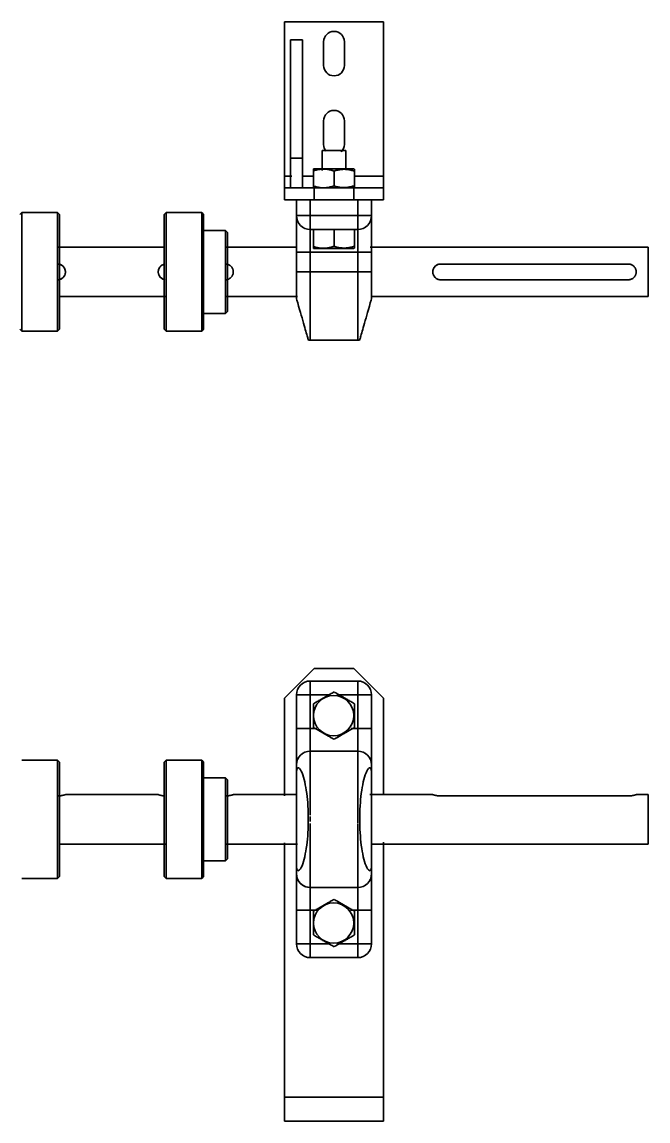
# Model space of a CAD drawing. Header units: millimetres. Extents: x 51 to 1351, y -26 to 717.
# Drawn here: x 1034 to 1351, y 161 to 717 of the extents above; entities that cross this region are included whole.
import ezdxf

# ---------------------------------------------------------------- set-up
doc = ezdxf.new("R2010")
doc.units = ezdxf.units.MM
doc.layers.add('Visible Edges', color=255, linetype='Continuous', lineweight=50)

msp = doc.modelspace()

# ---------------------------------------------------------------- linework, layer by layer
at = {"layer": 'Visible Edges', "linetype": 'Continuous', "lineweight": 35}
for p, q in [((1167.41, 717.24), (1167.41, 639.24)), ((1217.41, 717.24), (1167.41, 717.24)), ((1217.41, 639.24), (1217.41, 717.24)), ((1170.41, 708.24), (1170.41, 648.24)), ((1170.41, 708.24), (1176.41, 708.24)), ((1176.41, 708.24), (1176.41, 641.24)), ((1176.41, 648.24), (1176.41, 708.24)), ((1187.16, 695.24), (1187.16, 707.24)), ((1197.66, 707.24), (1197.66, 695.24)), ((1187.16, 655.24), (1187.16, 667.24)), ((1197.66, 667.24), (1197.66, 655.24)), ((1186.41, 652.24), (1198.41, 652.24)), ((1186.41, 652.24), (1186.41, 642.06)), ((1198.41, 642.43), (1198.41, 652.24)), ((1170.41, 648.24), (1170.41, 633.24)), ((1170.41, 648.24), (1176.41, 648.24)), ((1176.41, 633.24), (1176.41, 648.24)), ((1202.42, 642.84), (1182.02, 642.84)), ((1182.02, 634.19), (1182.02, 641.9)), ((1192.41, 634.28), (1192.41, 641.8)), ((1202.81, 642.62), (1202.42, 642.84)), ((1202.81, 634.38), (1202.81, 641.71)), ((1167.41, 639.24), (1171.06, 639.24)), ((1167.41, 633.24), (1167.41, 639.24)), ((1176.17, 639.24), (1182.38, 639.24)), ((1202.45, 639.24), (1217.41, 639.24)), ((1217.41, 633.24), (1217.41, 639.24)), ((1182.41, 633.24), (1167.41, 633.24)), ((1167.41, 633.24), (1167.41, 627.24)), ((1182.41, 627.24), (1182.41, 633.24)), ((1202.41, 633.24), (1182.41, 633.24)), ((1217.41, 633.24), (1202.41, 633.24)), ((1202.41, 633.24), (1202.41, 627.24)), ((1202.42, 633.24), (1202.81, 633.47)), ((1217.41, 627.24), (1217.41, 633.24)), ((1167.41, 627.24), (1182.41, 627.24)), ((1173.41, 627.24), (1173.41, 619.24)), ((1180.41, 619.24), (1180.41, 627.24)), ((1202.41, 627.24), (1182.41, 627.24)), ((1202.41, 627.24), (1217.41, 627.24)), ((1204.41, 627.24), (1204.41, 619.24)), ((1211.41, 619.24), (1211.41, 627.24)), ((1034.41, 620.74), (1033.41, 619.74)), ((1034.41, 620.74), (1034.41, 590.74)), ((1052.41, 620.74), (1034.41, 620.74)), ((1052.41, 560.74), (1052.41, 620.74)), ((1053.41, 619.74), (1052.41, 620.74)), ((1053.41, 619.74), (1053.41, 590.74)), ((1107.41, 620.74), (1106.41, 619.74)), ((1106.41, 590.74), (1106.41, 619.74)), ((1107.41, 620.74), (1107.41, 560.74)), ((1125.41, 620.74), (1107.41, 620.74)), ((1125.41, 590.74), (1125.41, 620.74)), ((1126.41, 619.74), (1125.41, 620.74)), ((1126.41, 619.74), (1126.41, 561.74)), ((1173.41, 619.24), (1173.41, 600.74)), ((1173.41, 619.24), (1180.41, 619.24)), ((1173.41, 619.24), (1173.41, 600.74)), ((1180.41, 612.24), (1180.41, 619.24)), ((1204.41, 619.24), (1180.41, 619.24)), ((1204.41, 612.24), (1204.41, 619.24)), ((1204.41, 619.24), (1211.41, 619.24)), ((1211.41, 600.74), (1211.41, 619.24)), ((1211.41, 600.74), (1211.41, 619.24)), ((1180.41, 612.24), (1190.6, 612.24)), ((1180.41, 600.74), (1180.41, 612.24)), ((1182.02, 612.24), (1182.02, 603.59)), ((1182.02, 612.24), (1192.41, 612.24)), ((1192.41, 612.24), (1192.41, 603.68)), ((1192.41, 612.24), (1202.81, 612.24)), ((1194.23, 612.24), (1204.41, 612.24)), ((1202.81, 612.24), (1202.81, 603.78)), ((1204.41, 612.24), (1204.41, 600.74)), ((1137.41, 611.74), (1126.41, 611.74)), ((1137.41, 590.74), (1137.41, 611.74)), ((1138.41, 610.74), (1137.41, 611.74)), ((1138.41, 610.74), (1138.41, 570.74)), ((1106.54, 603.24), (1052.65, 603.24)), ((1173.62, 603.24), (1137.7, 603.24)), ((1182.02, 602.64), (1192.22, 602.64)), ((1192.22, 602.64), (1202.42, 602.64)), ((1202.42, 602.64), (1202.81, 602.87)), ((1351.41, 603.24), (1210.65, 603.24)), ((1351.41, 603.24), (1351.41, 578.24)), ((1173.41, 600.74), (1173.41, 590.74)), ((1180.41, 600.74), (1173.41, 600.74)), ((1180.41, 590.74), (1180.41, 600.74)), ((1180.41, 600.74), (1204.41, 600.74)), ((1204.41, 600.74), (1211.41, 600.74)), ((1204.41, 600.74), (1204.41, 590.74)), ((1211.41, 590.74), (1211.41, 600.74)), ((1034.41, 590.74), (1034.41, 560.74)), ((1053.41, 590.74), (1053.41, 561.74)), ((1106.41, 561.74), (1106.41, 590.74)), ((1125.41, 560.74), (1125.41, 590.74)), ((1137.41, 569.74), (1137.41, 590.74)), ((1173.41, 577.17), (1173.41, 590.74)), ((1180.41, 590.74), (1173.41, 590.74)), ((1173.41, 577.17), (1173.41, 590.74)), ((1180.41, 590.74), (1180.41, 556.24)), ((1180.41, 590.74), (1204.41, 590.74)), ((1204.41, 590.74), (1211.41, 590.74)), ((1204.41, 556.24), (1204.41, 590.74)), ((1211.41, 590.74), (1211.41, 577.17)), ((1211.41, 590.74), (1211.41, 577.17)), ((1246.41, 594.74), (1341.41, 594.74)), ((1341.41, 586.74), (1246.41, 586.74)), ((1053, 578.24), (1106.89, 578.24)), ((1138.05, 578.24), (1173.98, 578.24)), ((1211, 578.24), (1351.41, 578.24)), ((1126.41, 569.74), (1137.41, 569.74)), ((1137.41, 569.74), (1138.41, 570.74)), ((1033.41, 561.74), (1034.41, 560.74)), ((1034.41, 560.74), (1052.41, 560.74)), ((1052.41, 560.74), (1053.41, 561.74)), ((1106.41, 561.74), (1107.41, 560.74)), ((1107.41, 560.74), (1125.41, 560.74)), ((1125.41, 560.74), (1126.41, 561.74)), ((1180.41, 556.24), (1204.41, 556.24)), ((1167.41, 374.97), (1182.41, 389.97)), ((1202.41, 389.97), (1182.41, 389.97)), ((1202.41, 389.97), (1217.41, 374.97)), ((1180.41, 376.67), (1180.41, 383.67)), ((1204.41, 383.67), (1180.41, 383.67)), ((1204.41, 376.67), (1204.41, 383.67)), ((1167.41, 374.97), (1167.41, 325.56)), ((1173.41, 376.67), (1173.41, 359.67)), ((1180.41, 376.67), (1173.41, 376.67)), ((1180.41, 376.67), (1190.6, 376.67)), ((1180.41, 359.67), (1180.41, 376.67)), ((1193.87, 376.67), (1204.41, 376.67)), ((1204.41, 376.67), (1211.41, 376.67)), ((1204.41, 376.67), (1204.41, 359.67)), ((1211.41, 359.67), (1211.41, 376.67)), ((1217.41, 325.93), (1217.41, 374.97)), ((1173.41, 359.67), (1173.41, 341.17)), ((1180.41, 359.67), (1173.41, 359.67)), ((1180.41, 348.17), (1180.41, 359.67)), ((1180.41, 359.67), (1183.69, 359.67)), ((1201.14, 359.67), (1204.41, 359.67)), ((1204.41, 359.67), (1211.41, 359.67)), ((1204.41, 359.67), (1204.41, 348.17)), ((1211.41, 341.17), (1211.41, 359.67)), ((1211.41, 341.17), (1211.41, 359.67)), ((1180.41, 348.17), (1180.41, 315.7)), ((1180.41, 348.17), (1204.41, 348.17)), ((1204.41, 311.63), (1204.41, 348.17)), ((1052.41, 343.67), (1034.41, 343.67)), ((1052.41, 283.67), (1052.41, 343.67)), ((1053.41, 342.67), (1052.41, 343.67)), ((1053.41, 342.67), (1053.41, 324.82)), ((1053.41, 342.67), (1053.41, 284.67)), ((1107.41, 343.67), (1106.41, 342.67)), ((1106.41, 284.67), (1106.41, 342.67)), ((1106.41, 325.16), (1106.41, 342.67)), ((1107.41, 343.67), (1107.41, 283.67)), ((1125.41, 343.67), (1107.41, 343.67)), ((1125.41, 283.67), (1125.41, 343.67)), ((1125.41, 342.68), (1125.41, 343.67)), ((1126.41, 342.67), (1125.41, 343.67)), ((1126.41, 342.67), (1126.41, 284.67)), ((1173.41, 337.58), (1173.41, 341.17)), ((1211.41, 341.17), (1211.41, 337.58)), ((1137.41, 334.67), (1126.41, 334.67)), ((1137.41, 292.67), (1137.41, 334.67)), ((1137.41, 333.69), (1137.41, 334.67)), ((1138.41, 333.67), (1137.41, 334.67)), ((1173.41, 289.75), (1173.41, 337.58)), ((1211.41, 337.58), (1211.41, 289.75)), ((1138.41, 333.67), (1138.41, 293.67)), ((1103.41, 326.17), (1056.41, 326.17)), ((1173.62, 326.17), (1141.41, 326.17)), ((1242.41, 326.17), (1210.58, 326.17)), ((1341.41, 325.51), (1246.41, 325.51)), ((1351.41, 326.17), (1345.41, 326.17)), ((1351.41, 326.17), (1351.41, 301.17)), ((1180.41, 315.02), (1180.41, 312.65)), ((1180.41, 311.63), (1180.41, 279.17)), ((1204.41, 279.17), (1204.41, 311.29)), ((1053, 301.17), (1106.89, 301.17)), ((1138.05, 301.17), (1173.98, 301.17)), ((1138.41, 301.6), (1138.41, 293.67)), ((1167.41, 301.78), (1167.41, 172.97)), ((1211, 301.17), (1351.41, 301.17)), ((1217.41, 172.97), (1217.41, 302.14)), ((1126.41, 292.67), (1137.41, 292.67)), ((1126.41, 292.41), (1126.41, 284.67)), ((1137.41, 292.67), (1138.41, 293.67)), ((1173.41, 286.17), (1173.41, 289.75)), ((1211.41, 289.75), (1211.41, 286.17)), ((1052.41, 283.67), (1053.41, 284.67)), ((1052.41, 283.67), (1052.41, 284.65)), ((1106.41, 284.67), (1107.41, 283.67)), ((1107.41, 283.78), (1107.41, 283.67)), ((1125.41, 283.67), (1126.41, 284.67)), ((1173.41, 286.17), (1173.41, 267.67)), ((1173.41, 286.17), (1173.41, 267.67)), ((1211.41, 267.67), (1211.41, 286.17)), ((1211.41, 267.67), (1211.41, 286.17)), ((1034.41, 283.67), (1052.41, 283.67)), ((1107.41, 283.67), (1125.41, 283.67)), ((1180.41, 267.67), (1180.41, 279.17)), ((1180.41, 279.17), (1204.41, 279.17)), ((1204.41, 279.17), (1204.41, 267.67)), ((1173.41, 267.67), (1173.41, 250.67)), ((1173.41, 267.67), (1180.41, 267.67)), ((1180.41, 250.67), (1180.41, 267.67)), ((1180.41, 267.67), (1184.05, 267.67)), ((1200.78, 267.67), (1204.41, 267.67)), ((1211.41, 267.67), (1204.41, 267.67)), ((1204.41, 267.67), (1204.41, 250.67)), ((1211.41, 250.67), (1211.41, 267.67)), ((1173.41, 250.67), (1180.41, 250.67)), ((1180.41, 243.67), (1180.41, 250.67)), ((1189.87, 250.67), (1180.41, 250.67)), ((1204.41, 250.67), (1193.87, 250.67)), ((1211.41, 250.67), (1204.41, 250.67)), ((1204.41, 243.67), (1204.41, 250.67)), ((1180.41, 243.67), (1204.41, 243.67)), ((1167.41, 172.97), (1217.41, 172.97)), ((1167.41, 160.97), (1167.41, 172.97)), ((1217.41, 160.97), (1217.41, 172.97)), ((1217.41, 160.97), (1167.41, 160.97))]:
    msp.add_line(p, q, dxfattribs=at)
for points in [[(1182.02, 641.9), (1182.02, 641.98), (1182.02, 642.05), (1182.02, 642.12), (1182.02, 642.18), (1182.02, 642.24), (1182.02, 642.3), (1182.02, 642.36), (1182.02, 642.41), (1182.02, 642.46), (1182.02, 642.51), (1182.02, 642.56), (1182.02, 642.6), (1182.02, 642.64), (1182.02, 642.67), (1182.02, 642.7), (1182.02, 642.73), (1182.02, 642.76), (1182.02, 642.78), (1182.02, 642.8), (1182.02, 642.81), (1182.02, 642.83), (1182.02, 642.84), (1182.02, 642.84), (1182.02, 642.84)], [(1192.41, 641.8), (1191.92, 641.97), (1191.44, 642.11), (1190.97, 642.24), (1190.52, 642.36), (1190.08, 642.46), (1189.65, 642.55), (1189.23, 642.62), (1188.81, 642.68), (1188.4, 642.72), (1188, 642.76), (1187.59, 642.78), (1187.19, 642.79), (1186.79, 642.78), (1186.39, 642.77), (1185.98, 642.74), (1185.57, 642.7), (1185.16, 642.65), (1184.74, 642.59), (1184.32, 642.51), (1183.88, 642.42), (1183.44, 642.31), (1182.98, 642.19), (1182.51, 642.05), (1182.02, 641.9)], [(1202.81, 641.71), (1202.31, 641.87), (1201.83, 642.01), (1201.37, 642.14), (1200.92, 642.25), (1200.48, 642.35), (1200.05, 642.44), (1199.62, 642.51), (1199.21, 642.57), (1198.8, 642.61), (1198.39, 642.65), (1197.99, 642.67), (1197.58, 642.68), (1197.18, 642.67), (1196.78, 642.66), (1196.37, 642.63), (1195.96, 642.59), (1195.55, 642.54), (1195.13, 642.48), (1194.71, 642.4), (1194.27, 642.31), (1193.83, 642.21), (1193.37, 642.09), (1192.9, 641.95), (1192.41, 641.8)], [(1202.81, 641.71), (1202.81, 641.86), (1202.81, 642), (1202.81, 642.12), (1202.81, 642.23), (1202.81, 642.33), (1202.81, 642.41), (1202.81, 642.47), (1202.81, 642.53), (1202.81, 642.57), (1202.81, 642.6), (1202.81, 642.62), (1202.81, 642.62), (1202.81, 642.62), (1202.81, 642.6), (1202.81, 642.57), (1202.81, 642.53), (1202.81, 642.47), (1202.81, 642.41), (1202.81, 642.33), (1202.81, 642.23), (1202.81, 642.12), (1202.81, 642), (1202.81, 641.86), (1202.81, 641.71)], [(1182.02, 634.19), (1182.51, 634.03), (1182.98, 633.9), (1183.44, 633.77), (1183.88, 633.67), (1184.32, 633.58), (1184.74, 633.5), (1185.16, 633.43), (1185.57, 633.38), (1185.98, 633.34), (1186.39, 633.32), (1186.79, 633.3), (1187.19, 633.3), (1187.59, 633.31), (1188, 633.33), (1188.4, 633.36), (1188.81, 633.41), (1189.23, 633.47), (1189.65, 633.54), (1190.08, 633.63), (1190.52, 633.73), (1190.97, 633.84), (1191.44, 633.97), (1191.92, 634.12), (1192.41, 634.28)], [(1182.02, 633.24), (1182.02, 633.25), (1182.02, 633.25), (1182.02, 633.26), (1182.02, 633.27), (1182.02, 633.29), (1182.02, 633.31), (1182.02, 633.33), (1182.02, 633.36), (1182.02, 633.38), (1182.02, 633.42), (1182.02, 633.45), (1182.02, 633.49), (1182.02, 633.53), (1182.02, 633.58), (1182.02, 633.62), (1182.02, 633.67), (1182.02, 633.73), (1182.02, 633.78), (1182.02, 633.84), (1182.02, 633.91), (1182.02, 633.97), (1182.02, 634.04), (1182.02, 634.11), (1182.02, 634.19)], [(1192.41, 634.28), (1192.9, 634.13), (1193.37, 634), (1193.83, 633.88), (1194.27, 633.77), (1194.71, 633.68), (1195.13, 633.61), (1195.55, 633.54), (1195.96, 633.49), (1196.37, 633.45), (1196.78, 633.43), (1197.18, 633.41), (1197.58, 633.41), (1197.99, 633.42), (1198.39, 633.44), (1198.8, 633.47), (1199.21, 633.52), (1199.62, 633.58), (1200.05, 633.65), (1200.48, 633.73), (1200.92, 633.83), (1201.37, 633.95), (1201.83, 634.07), (1202.31, 634.22), (1202.81, 634.38)], [(1202.81, 634.38), (1202.81, 634.22), (1202.81, 634.09), (1202.81, 633.96), (1202.81, 633.86), (1202.81, 633.76), (1202.81, 633.68), (1202.81, 633.61), (1202.81, 633.56), (1202.81, 633.52), (1202.81, 633.49), (1202.81, 633.47), (1202.81, 633.47), (1202.81, 633.47), (1202.81, 633.49), (1202.81, 633.52), (1202.81, 633.56), (1202.81, 633.61), (1202.81, 633.68), (1202.81, 633.76), (1202.81, 633.86), (1202.81, 633.96), (1202.81, 634.09), (1202.81, 634.22), (1202.81, 634.38)], [(1182.02, 603.59), (1182.51, 603.43), (1182.98, 603.3), (1183.44, 603.17), (1183.88, 603.07), (1184.32, 602.98), (1184.74, 602.9), (1185.16, 602.83), (1185.57, 602.78), (1185.98, 602.74), (1186.39, 602.72), (1186.79, 602.7), (1187.19, 602.7), (1187.59, 602.71), (1188, 602.73), (1188.4, 602.76), (1188.81, 602.81), (1189.23, 602.87), (1189.65, 602.94), (1190.08, 603.03), (1190.52, 603.13), (1190.97, 603.24), (1191.44, 603.37), (1191.92, 603.52), (1192.41, 603.68)], [(1182.02, 602.64), (1182.02, 602.65), (1182.02, 602.65), (1182.02, 602.66), (1182.02, 602.67), (1182.02, 602.69), (1182.02, 602.71), (1182.02, 602.73), (1182.02, 602.76), (1182.02, 602.78), (1182.02, 602.82), (1182.02, 602.85), (1182.02, 602.89), (1182.02, 602.93), (1182.02, 602.98), (1182.02, 603.02), (1182.02, 603.07), (1182.02, 603.13), (1182.02, 603.18), (1182.02, 603.24), (1182.02, 603.31), (1182.02, 603.37), (1182.02, 603.44), (1182.02, 603.51), (1182.02, 603.59)], [(1192.41, 603.68), (1192.9, 603.53), (1193.37, 603.4), (1193.83, 603.28), (1194.27, 603.17), (1194.71, 603.08), (1195.13, 603.01), (1195.55, 602.94), (1195.96, 602.89), (1196.37, 602.85), (1196.78, 602.83), (1197.18, 602.81), (1197.58, 602.81), (1197.99, 602.82), (1198.39, 602.84), (1198.8, 602.87), (1199.21, 602.92), (1199.62, 602.98), (1200.05, 603.05), (1200.48, 603.13), (1200.92, 603.23), (1201.37, 603.35), (1201.83, 603.47), (1202.31, 603.62), (1202.81, 603.78)], [(1202.81, 603.78), (1202.81, 603.62), (1202.81, 603.49), (1202.81, 603.36), (1202.81, 603.26), (1202.81, 603.16), (1202.81, 603.08), (1202.81, 603.01), (1202.81, 602.96), (1202.81, 602.92), (1202.81, 602.89), (1202.81, 602.87), (1202.81, 602.87), (1202.81, 602.87), (1202.81, 602.89), (1202.81, 602.92), (1202.81, 602.96), (1202.81, 603.01), (1202.81, 603.08), (1202.81, 603.16), (1202.81, 603.26), (1202.81, 603.36), (1202.81, 603.49), (1202.81, 603.62), (1202.81, 603.78)], [(1056.41, 590.74), (1056.41, 590.5), (1056.38, 590.25), (1056.34, 590), (1056.29, 589.75), (1056.22, 589.51), (1056.13, 589.27), (1056.03, 589.03), (1055.91, 588.81), (1055.78, 588.59), (1055.64, 588.38), (1055.49, 588.19), (1055.33, 588), (1055.16, 587.83), (1054.98, 587.67), (1054.78, 587.52), (1054.57, 587.38), (1054.36, 587.25), (1054.13, 587.13), (1053.9, 587.03), (1053.66, 586.94), (1053.41, 586.87), (1053.16, 586.82), (1052.92, 586.78), (1052.67, 586.75)], [(1052.8, 594.72), (1053.04, 594.69), (1053.28, 594.65), (1053.52, 594.59), (1053.76, 594.51), (1053.99, 594.42), (1054.22, 594.31), (1054.44, 594.19), (1054.65, 594.06), (1054.85, 593.92), (1055.03, 593.77), (1055.21, 593.61), (1055.37, 593.44), (1055.53, 593.25), (1055.67, 593.06), (1055.81, 592.86), (1055.94, 592.64), (1056.05, 592.42), (1056.14, 592.19), (1056.23, 591.95), (1056.29, 591.71), (1056.35, 591.47), (1056.38, 591.23), (1056.41, 590.98), (1056.41, 590.74)], [(1103.41, 590.74), (1103.42, 590.97), (1103.44, 591.19), (1103.47, 591.42), (1103.52, 591.65), (1103.58, 591.87), (1103.65, 592.09), (1103.74, 592.31), (1103.83, 592.52), (1103.94, 592.73), (1104.06, 592.93), (1104.19, 593.11), (1104.33, 593.29), (1104.48, 593.46), (1104.63, 593.62), (1104.8, 593.77), (1104.97, 593.91), (1105.16, 594.04), (1105.35, 594.17), (1105.55, 594.28), (1105.76, 594.39), (1105.98, 594.48), (1106.2, 594.55), (1106.42, 594.62), (1106.65, 594.67)], [(1106.52, 586.85), (1106.3, 586.9), (1106.08, 586.97), (1105.87, 587.05), (1105.66, 587.15), (1105.46, 587.25), (1105.27, 587.37), (1105.08, 587.5), (1104.9, 587.63), (1104.74, 587.77), (1104.58, 587.92), (1104.43, 588.08), (1104.29, 588.24), (1104.16, 588.42), (1104.03, 588.61), (1103.92, 588.8), (1103.81, 589), (1103.72, 589.21), (1103.64, 589.42), (1103.57, 589.64), (1103.51, 589.86), (1103.47, 590.08), (1103.44, 590.3), (1103.42, 590.53), (1103.41, 590.74)], [(1141.41, 590.74), (1141.41, 590.5), (1141.38, 590.25), (1141.34, 590), (1141.29, 589.75), (1141.22, 589.51), (1141.13, 589.27), (1141.03, 589.03), (1140.91, 588.81), (1140.78, 588.59), (1140.64, 588.38), (1140.49, 588.19), (1140.33, 588), (1140.16, 587.83), (1139.98, 587.67), (1139.78, 587.52), (1139.57, 587.38), (1139.36, 587.25), (1139.13, 587.13), (1138.9, 587.03), (1138.66, 586.94), (1138.41, 586.87), (1138.16, 586.82), (1137.91, 586.78), (1137.67, 586.75)], [(1137.8, 594.72), (1138.04, 594.69), (1138.28, 594.65), (1138.52, 594.59), (1138.76, 594.51), (1138.99, 594.42), (1139.22, 594.31), (1139.44, 594.19), (1139.65, 594.06), (1139.85, 593.92), (1140.03, 593.77), (1140.21, 593.61), (1140.37, 593.44), (1140.53, 593.25), (1140.67, 593.06), (1140.81, 592.86), (1140.94, 592.64), (1141.05, 592.42), (1141.14, 592.19), (1141.23, 591.95), (1141.29, 591.71), (1141.35, 591.47), (1141.38, 591.23), (1141.41, 590.98), (1141.41, 590.74)], [(1242.41, 590.74), (1242.42, 591), (1242.45, 591.26), (1242.49, 591.52), (1242.55, 591.77), (1242.63, 592.03), (1242.72, 592.28), (1242.83, 592.52), (1242.96, 592.76), (1243.1, 592.98), (1243.25, 593.19), (1243.41, 593.39), (1243.59, 593.57), (1243.77, 593.74), (1243.97, 593.91), (1244.18, 594.06), (1244.4, 594.2), (1244.64, 594.33), (1244.88, 594.44), (1245.13, 594.53), (1245.38, 594.61), (1245.64, 594.67), (1245.9, 594.71), (1246.16, 594.74), (1246.41, 594.74)], [(1246.41, 586.74), (1246.16, 586.75), (1245.9, 586.78), (1245.64, 586.82), (1245.38, 586.88), (1245.13, 586.96), (1244.88, 587.05), (1244.64, 587.16), (1244.4, 587.29), (1244.18, 587.43), (1243.97, 587.58), (1243.77, 587.74), (1243.59, 587.91), (1243.41, 588.1), (1243.25, 588.3), (1243.1, 588.51), (1242.96, 588.73), (1242.83, 588.97), (1242.72, 589.21), (1242.63, 589.46), (1242.55, 589.71), (1242.49, 589.97), (1242.45, 590.23), (1242.42, 590.49), (1242.41, 590.74)], [(1341.41, 594.74), (1341.67, 594.74), (1341.93, 594.71), (1342.19, 594.67), (1342.45, 594.61), (1342.7, 594.53), (1342.95, 594.44), (1343.19, 594.33), (1343.43, 594.2), (1343.65, 594.06), (1343.86, 593.91), (1344.06, 593.74), (1344.24, 593.57), (1344.42, 593.39), (1344.58, 593.19), (1344.73, 592.98), (1344.87, 592.76), (1345, 592.52), (1345.11, 592.28), (1345.2, 592.03), (1345.28, 591.77), (1345.34, 591.52), (1345.38, 591.26), (1345.41, 591), (1345.41, 590.74)], [(1345.41, 590.74), (1345.41, 590.49), (1345.38, 590.23), (1345.34, 589.97), (1345.28, 589.71), (1345.2, 589.46), (1345.11, 589.21), (1345, 588.97), (1344.87, 588.73), (1344.73, 588.51), (1344.58, 588.3), (1344.42, 588.1), (1344.24, 587.91), (1344.06, 587.74), (1343.86, 587.58), (1343.65, 587.43), (1343.43, 587.29), (1343.19, 587.16), (1342.95, 587.05), (1342.7, 586.96), (1342.45, 586.88), (1342.19, 586.82), (1341.93, 586.78), (1341.67, 586.75), (1341.41, 586.74)], [(1173.41, 577.17), (1173.6, 576.51), (1174.03, 575.01), (1174.49, 573.42), (1174.95, 571.8), (1175.4, 570.26), (1175.8, 568.84), (1176.21, 567.42), (1176.6, 566.07), (1176.96, 564.81), (1177.28, 563.7), (1177.59, 562.61), (1177.88, 561.59), (1178.15, 560.67), (1178.38, 559.87), (1178.59, 559.11), (1178.78, 558.45), (1178.94, 557.91), (1179.08, 557.43), (1179.19, 557.02), (1179.28, 556.71), (1179.34, 556.49), (1179.38, 556.36), (1179.39, 556.32), (1179.38, 556.36), (1179.34, 556.49), (1179.28, 556.71), (1179.19, 557.02), (1179.08, 557.43), (1178.94, 557.91), (1178.78, 558.45), (1178.59, 559.11), (1178.38, 559.87), (1178.15, 560.67), (1177.88, 561.59), (1177.59, 562.61), (1177.28, 563.7), (1176.96, 564.81), (1176.6, 566.07), (1176.21, 567.42), (1175.8, 568.84), (1175.4, 570.26), (1174.95, 571.8), (1174.49, 573.42), (1174.03, 575.01), (1173.6, 576.51), (1173.41, 577.17)], [(1211.41, 577.17), (1211.23, 576.51), (1210.8, 575.01), (1210.34, 573.42), (1209.88, 571.8), (1209.43, 570.26), (1209.03, 568.84), (1208.62, 567.42), (1208.23, 566.07), (1207.87, 564.81), (1207.55, 563.7), (1207.24, 562.61), (1206.95, 561.59), (1206.68, 560.67), (1206.45, 559.87), (1206.24, 559.11), (1206.05, 558.45), (1205.89, 557.91), (1205.75, 557.43), (1205.64, 557.02), (1205.55, 556.71), (1205.49, 556.49), (1205.45, 556.36), (1205.44, 556.32), (1205.45, 556.36), (1205.49, 556.49), (1205.55, 556.71), (1205.64, 557.02), (1205.75, 557.43), (1205.89, 557.91), (1206.05, 558.45), (1206.24, 559.11), (1206.45, 559.87), (1206.68, 560.67), (1206.95, 561.59), (1207.24, 562.61), (1207.55, 563.7), (1207.87, 564.81), (1208.23, 566.07), (1208.62, 567.42), (1209.03, 568.84), (1209.43, 570.26), (1209.88, 571.8), (1210.34, 573.42), (1210.8, 575.01), (1211.23, 576.51), (1211.41, 577.17)], [(1182.02, 372.17), (1182.51, 372.45), (1182.98, 372.72), (1183.44, 372.98), (1183.88, 373.24), (1184.32, 373.49), (1184.74, 373.74), (1185.16, 373.98), (1185.57, 374.22), (1185.98, 374.45), (1186.39, 374.69), (1186.79, 374.92), (1187.19, 375.15), (1187.59, 375.38), (1188, 375.61), (1188.4, 375.85), (1188.81, 376.09), (1189.23, 376.33), (1189.65, 376.57), (1190.08, 376.82), (1190.52, 377.07), (1190.97, 377.33), (1191.44, 377.6), (1191.92, 377.88), (1192.41, 378.17)], [(1192.41, 378.17), (1192.9, 377.89), (1193.37, 377.62), (1193.83, 377.35), (1194.27, 377.09), (1194.71, 376.84), (1195.13, 376.6), (1195.55, 376.36), (1195.96, 376.12), (1196.37, 375.88), (1196.78, 375.65), (1197.18, 375.42), (1197.58, 375.18), (1197.99, 374.95), (1198.39, 374.72), (1198.8, 374.48), (1199.21, 374.24), (1199.62, 374), (1200.05, 373.76), (1200.48, 373.51), (1200.92, 373.26), (1201.37, 373), (1201.83, 372.73), (1202.31, 372.45), (1202.81, 372.17)], [(1182.02, 366.17), (1182.02, 366.42), (1182.02, 366.68), (1182.02, 366.93), (1182.02, 367.18), (1182.02, 367.43), (1182.02, 367.67), (1182.02, 367.92), (1182.02, 368.17), (1182.02, 368.41), (1182.02, 368.66), (1182.02, 368.9), (1182.02, 369.15), (1182.02, 369.39), (1182.02, 369.64), (1182.02, 369.89), (1182.02, 370.13), (1182.02, 370.38), (1182.02, 370.63), (1182.02, 370.88), (1182.02, 371.14), (1182.02, 371.39), (1182.02, 371.65), (1182.02, 371.91), (1182.02, 372.17)], [(1202.81, 372.17), (1202.81, 371.6), (1202.81, 371.05), (1202.81, 370.52), (1202.81, 370.01), (1202.81, 369.5), (1202.81, 369.01), (1202.81, 368.52), (1202.81, 368.04), (1202.81, 367.57), (1202.81, 367.1), (1202.81, 366.63), (1202.81, 366.17), (1202.81, 365.7), (1202.81, 365.23), (1202.81, 364.76), (1202.81, 364.29), (1202.81, 363.81), (1202.81, 363.33), (1202.81, 362.83), (1202.81, 362.33), (1202.81, 361.81), (1202.81, 361.28), (1202.81, 360.73), (1202.81, 360.17)], [(1182.02, 360.17), (1182.02, 360.43), (1182.02, 360.69), (1182.02, 360.94), (1182.02, 361.2), (1182.02, 361.45), (1182.02, 361.7), (1182.02, 361.95), (1182.02, 362.2), (1182.02, 362.45), (1182.02, 362.69), (1182.02, 362.94), (1182.02, 363.19), (1182.02, 363.43), (1182.02, 363.68), (1182.02, 363.92), (1182.02, 364.17), (1182.02, 364.41), (1182.02, 364.66), (1182.02, 364.91), (1182.02, 365.16), (1182.02, 365.41), (1182.02, 365.66), (1182.02, 365.91), (1182.02, 366.17)], [(1192.41, 354.17), (1191.92, 354.45), (1191.44, 354.73), (1190.97, 355), (1190.52, 355.26), (1190.08, 355.51), (1189.65, 355.76), (1189.23, 356.01), (1188.81, 356.25), (1188.4, 356.48), (1188, 356.72), (1187.59, 356.95), (1187.19, 357.18), (1186.79, 357.41), (1186.39, 357.65), (1185.98, 357.88), (1185.57, 358.12), (1185.16, 358.35), (1184.74, 358.6), (1184.32, 358.84), (1183.88, 359.09), (1183.44, 359.35), (1182.98, 359.61), (1182.51, 359.89), (1182.02, 360.17)], [(1202.81, 360.17), (1202.31, 359.88), (1201.83, 359.6), (1201.37, 359.34), (1200.92, 359.08), (1200.48, 358.82), (1200.05, 358.57), (1199.62, 358.33), (1199.21, 358.09), (1198.8, 357.85), (1198.39, 357.62), (1197.99, 357.38), (1197.58, 357.15), (1197.18, 356.92), (1196.78, 356.69), (1196.37, 356.45), (1195.96, 356.22), (1195.55, 355.98), (1195.13, 355.74), (1194.71, 355.49), (1194.27, 355.24), (1193.83, 354.98), (1193.37, 354.72), (1192.9, 354.45), (1192.41, 354.17)], [(1173.41, 337.58), (1173.6, 339.06), (1174.03, 339.65), (1174.49, 339.65), (1174.95, 339.31), (1175.4, 338.74), (1175.8, 338.03), (1176.21, 337.15), (1176.6, 336.13), (1176.96, 335.01), (1177.28, 333.86), (1177.59, 332.59), (1177.88, 331.21), (1178.15, 329.79), (1178.38, 328.37), (1178.59, 326.81), (1178.78, 325.25), (1178.94, 323.72), (1179.08, 322.11), (1179.19, 320.43), (1179.28, 318.72), (1179.34, 317), (1179.38, 315.3), (1179.39, 313.67), (1179.38, 312.03), (1179.34, 310.34), (1179.28, 308.62), (1179.19, 306.9), (1179.08, 305.23), (1178.94, 303.61), (1178.78, 302.08), (1178.59, 300.52), (1178.38, 298.97), (1178.15, 297.55), (1177.88, 296.13), (1177.59, 294.74), (1177.28, 293.47), (1176.96, 292.32), (1176.6, 291.21), (1176.21, 290.18), (1175.8, 289.3), (1175.4, 288.59), (1174.95, 288.03), (1174.49, 287.69), (1174.03, 287.68), (1173.6, 288.27), (1173.41, 289.75)], [(1211.41, 289.75), (1211.23, 288.27), (1210.8, 287.68), (1210.34, 287.69), (1209.88, 288.03), (1209.43, 288.59), (1209.03, 289.3), (1208.62, 290.18), (1208.23, 291.21), (1207.87, 292.32), (1207.55, 293.47), (1207.24, 294.74), (1206.95, 296.13), (1206.68, 297.55), (1206.45, 298.97), (1206.24, 300.52), (1206.05, 302.08), (1205.89, 303.61), (1205.75, 305.23), (1205.64, 306.9), (1205.55, 308.62), (1205.49, 310.34), (1205.45, 312.03), (1205.44, 313.67), (1205.45, 315.3), (1205.49, 317), (1205.55, 318.72), (1205.64, 320.43), (1205.75, 322.11), (1205.89, 323.72), (1206.05, 325.25), (1206.24, 326.81), (1206.45, 328.37), (1206.68, 329.79), (1206.95, 331.21), (1207.24, 332.59), (1207.55, 333.86), (1207.87, 335.01), (1208.23, 336.13), (1208.62, 337.15), (1209.03, 338.03), (1209.43, 338.74), (1209.88, 339.31), (1210.34, 339.65), (1210.8, 339.65), (1211.23, 339.06), (1211.41, 337.58)], [(1056.41, 326.17), (1056.41, 326.16), (1056.38, 326.16), (1056.34, 326.14), (1056.29, 326.13), (1056.22, 326.11), (1056.13, 326.08), (1056.03, 326.05), (1055.92, 326.02), (1055.79, 325.98), (1055.64, 325.94), (1055.49, 325.9), (1055.33, 325.86), (1055.16, 325.82), (1054.98, 325.78), (1054.78, 325.74), (1054.58, 325.71), (1054.36, 325.67), (1054.14, 325.63), (1053.9, 325.6), (1053.66, 325.58), (1053.42, 325.55), (1053.17, 325.53), (1052.92, 325.52), (1052.67, 325.51)], [(1106.49, 325.55), (1106.28, 325.56), (1106.06, 325.59), (1105.85, 325.61), (1105.64, 325.64), (1105.44, 325.67), (1105.25, 325.71), (1105.07, 325.74), (1104.89, 325.78), (1104.73, 325.81), (1104.57, 325.85), (1104.43, 325.88), (1104.29, 325.92), (1104.15, 325.95), (1104.03, 325.98), (1103.91, 326.02), (1103.81, 326.05), (1103.72, 326.07), (1103.64, 326.1), (1103.57, 326.12), (1103.51, 326.14), (1103.47, 326.15), (1103.44, 326.16), (1103.42, 326.16), (1103.41, 326.17)], [(1141.41, 326.17), (1141.41, 326.16), (1141.38, 326.16), (1141.34, 326.14), (1141.29, 326.13), (1141.22, 326.11), (1141.13, 326.08), (1141.03, 326.05), (1140.92, 326.02), (1140.79, 325.98), (1140.64, 325.94), (1140.49, 325.9), (1140.33, 325.86), (1140.16, 325.82), (1139.98, 325.78), (1139.78, 325.74), (1139.58, 325.71), (1139.36, 325.67), (1139.14, 325.63), (1138.9, 325.6), (1138.66, 325.58), (1138.42, 325.55), (1138.17, 325.53), (1137.92, 325.52), (1137.67, 325.51)], [(1246.41, 325.51), (1246.16, 325.51), (1245.9, 325.52), (1245.64, 325.54), (1245.38, 325.55), (1245.13, 325.58), (1244.88, 325.61), (1244.64, 325.64), (1244.4, 325.68), (1244.18, 325.72), (1243.97, 325.76), (1243.77, 325.8), (1243.59, 325.84), (1243.41, 325.88), (1243.25, 325.92), (1243.1, 325.97), (1242.96, 326), (1242.83, 326.04), (1242.72, 326.07), (1242.63, 326.1), (1242.55, 326.12), (1242.49, 326.14), (1242.45, 326.16), (1242.42, 326.16), (1242.41, 326.17)], [(1345.41, 326.17), (1345.41, 326.16), (1345.38, 326.16), (1345.34, 326.14), (1345.28, 326.12), (1345.2, 326.1), (1345.11, 326.07), (1345, 326.04), (1344.87, 326), (1344.73, 325.97), (1344.58, 325.92), (1344.42, 325.88), (1344.24, 325.84), (1344.06, 325.8), (1343.86, 325.76), (1343.65, 325.72), (1343.43, 325.68), (1343.19, 325.64), (1342.95, 325.61), (1342.7, 325.58), (1342.45, 325.55), (1342.19, 325.54), (1341.93, 325.52), (1341.67, 325.51), (1341.41, 325.51)], [(1182.02, 267.17), (1182.51, 267.45), (1182.98, 267.72), (1183.44, 267.98), (1183.88, 268.24), (1184.32, 268.49), (1184.74, 268.74), (1185.16, 268.98), (1185.57, 269.22), (1185.98, 269.45), (1186.39, 269.69), (1186.79, 269.92), (1187.19, 270.15), (1187.59, 270.38), (1188, 270.61), (1188.4, 270.85), (1188.81, 271.09), (1189.23, 271.33), (1189.65, 271.57), (1190.08, 271.82), (1190.52, 272.07), (1190.97, 272.33), (1191.44, 272.6), (1191.92, 272.88), (1192.41, 273.17)], [(1192.41, 273.17), (1192.9, 272.89), (1193.37, 272.62), (1193.83, 272.35), (1194.27, 272.09), (1194.71, 271.84), (1195.13, 271.6), (1195.55, 271.36), (1195.96, 271.12), (1196.37, 270.88), (1196.78, 270.65), (1197.18, 270.42), (1197.58, 270.18), (1197.99, 269.95), (1198.39, 269.72), (1198.8, 269.48), (1199.21, 269.24), (1199.62, 269), (1200.05, 268.76), (1200.48, 268.51), (1200.92, 268.26), (1201.37, 268), (1201.83, 267.73), (1202.31, 267.45), (1202.81, 267.17)], [(1182.02, 261.17), (1182.02, 261.42), (1182.02, 261.68), (1182.02, 261.93), (1182.02, 262.18), (1182.02, 262.43), (1182.02, 262.67), (1182.02, 262.92), (1182.02, 263.17), (1182.02, 263.41), (1182.02, 263.66), (1182.02, 263.9), (1182.02, 264.15), (1182.02, 264.39), (1182.02, 264.64), (1182.02, 264.89), (1182.02, 265.13), (1182.02, 265.38), (1182.02, 265.63), (1182.02, 265.88), (1182.02, 266.14), (1182.02, 266.39), (1182.02, 266.65), (1182.02, 266.91), (1182.02, 267.17)], [(1202.81, 267.17), (1202.81, 266.6), (1202.81, 266.05), (1202.81, 265.52), (1202.81, 265.01), (1202.81, 264.5), (1202.81, 264.01), (1202.81, 263.52), (1202.81, 263.04), (1202.81, 262.57), (1202.81, 262.1), (1202.81, 261.63), (1202.81, 261.17), (1202.81, 260.7), (1202.81, 260.23), (1202.81, 259.76), (1202.81, 259.29), (1202.81, 258.81), (1202.81, 258.33), (1202.81, 257.83), (1202.81, 257.33), (1202.81, 256.81), (1202.81, 256.28), (1202.81, 255.73), (1202.81, 255.17)], [(1182.02, 255.17), (1182.02, 255.43), (1182.02, 255.69), (1182.02, 255.94), (1182.02, 256.2), (1182.02, 256.45), (1182.02, 256.7), (1182.02, 256.95), (1182.02, 257.2), (1182.02, 257.45), (1182.02, 257.69), (1182.02, 257.94), (1182.02, 258.19), (1182.02, 258.43), (1182.02, 258.68), (1182.02, 258.92), (1182.02, 259.17), (1182.02, 259.41), (1182.02, 259.66), (1182.02, 259.91), (1182.02, 260.16), (1182.02, 260.41), (1182.02, 260.66), (1182.02, 260.91), (1182.02, 261.17)], [(1192.41, 249.17), (1191.92, 249.45), (1191.44, 249.73), (1190.97, 250), (1190.52, 250.26), (1190.08, 250.51), (1189.65, 250.76), (1189.23, 251.01), (1188.81, 251.25), (1188.4, 251.48), (1188, 251.72), (1187.59, 251.95), (1187.19, 252.18), (1186.79, 252.41), (1186.39, 252.65), (1185.98, 252.88), (1185.57, 253.12), (1185.16, 253.35), (1184.74, 253.6), (1184.32, 253.84), (1183.88, 254.09), (1183.44, 254.35), (1182.98, 254.61), (1182.51, 254.89), (1182.02, 255.17)], [(1202.81, 255.17), (1202.31, 254.88), (1201.83, 254.6), (1201.37, 254.34), (1200.92, 254.08), (1200.48, 253.82), (1200.05, 253.57), (1199.62, 253.33), (1199.21, 253.09), (1198.8, 252.85), (1198.39, 252.62), (1197.99, 252.38), (1197.58, 252.15), (1197.18, 251.92), (1196.78, 251.69), (1196.37, 251.45), (1195.96, 251.22), (1195.55, 250.98), (1195.13, 250.74), (1194.71, 250.49), (1194.27, 250.24), (1193.83, 249.98), (1193.37, 249.72), (1192.9, 249.45), (1192.41, 249.17)]]:
    msp.add_lwpolyline(points, dxfattribs=at)
for centre in [(1192.22, 366.17), (1192.22, 261.17)]:
    msp.add_circle(centre, 10.2, dxfattribs=at)
for centre, radius, start, end in [((1192.41, 707.24), 5.25, 0, 180), ((1192.41, 695.24), 5.25, 180, 0), ((1192.41, 667.24), 5.25, 0, 180), ((1192.41, 655.24), 5.25, 180.0057, 221.3033), ((1192.41, 655.24), 5.25, 314.989, 359.9943), ((1180.41, 619.24), 7, 180, 270), ((1204.41, 619.24), 7, 270, 0), ((1204.41, 619.24), 7, 270, 0), ((1052.41, 590.74), 4, 274.2027, 81.4969), ((1107.41, 590.74), 4, 102.8617, 261.4872), ((1246.41, 590.74), 4, 90, 270), ((1180.41, 563.24), 7, 261.6091, 270), ((1204.41, 563.24), 7, 270, 278.3909), ((1180.41, 376.67), 7, 90, 180), ((1204.41, 376.67), 7, 0, 90), ((1204.41, 376.67), 7, 0, 90), ((1180.41, 341.17), 7, 90, 180), ((1180.41, 341.17), 7, 90, 180), ((1180.41, 341.17), 7, 90, 180), ((1204.41, 341.17), 7, 0, 90), ((1204.41, 341.17), 7, 0, 90), ((1204.41, 341.17), 7, 0, 90), ((1180.41, 286.17), 7, 180, 270), ((1180.41, 286.17), 7, 180, 270), ((1180.41, 286.17), 7, 195.4573, 269.9947), ((1204.41, 286.17), 7, 270, 0), ((1204.41, 286.17), 7, 270, 0), ((1204.41, 286.17), 7, 270, 0), ((1180.41, 250.67), 7, 180, 270), ((1204.41, 250.67), 7, 270, 0), ((1204.41, 250.67), 7, 270, 0)]:
    msp.add_arc(centre, radius, start, end, dxfattribs=at)

doc.saveas('drawing.dxf')
